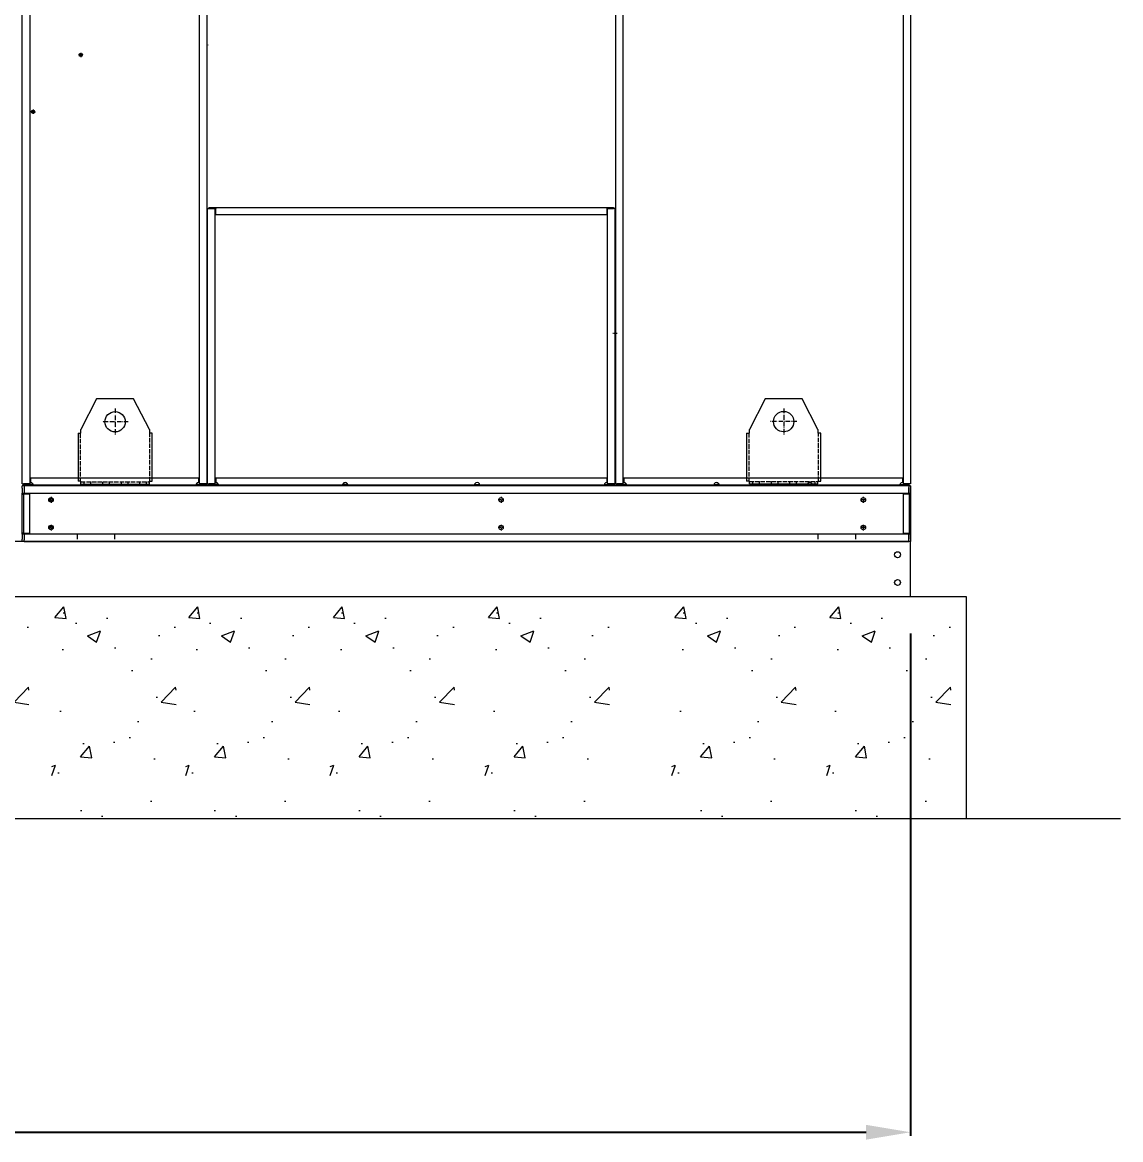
# Model space of a CAD drawing. Header units: millimetres. Extents: x 12896 to 42303, y 9438 to 30233.
# Drawn here: x 25991 to 28956, y 15406 to 18422 of the extents above; entities that cross this region are included whole.
import ezdxf

# ---------------------------------------------------------------- set-up
doc = ezdxf.new("R2010")
doc.units = ezdxf.units.MM
doc.linetypes.add('DASHDOT', pattern=[18.5, 12, -3, 0.5, -3])
doc.linetypes.add('DASHED', pattern=[15, 12, -3])
doc.layers.add('냉각탑_기초', color=23, linetype='Continuous')
doc.styles.get("Standard").update_dxf_attribs({"font": 'arial.ttf'})
doc.dimstyles.new('1.40', dxfattribs={"dimscale": 20, "dimtxt": 1.5, "dimasz": 1, "dimexe": 0.5, "dimexo": 0.5, "dimgap": 0.5, "dimtad": 1, "dimdec": 0, "dimzin": 0, "dimdsep": 46, "dimtxsty": 'Standard', "dimcen": 0, "dimclrd": 2, "dimclre": 2, "dimclrt": 3, "dimadec": 0, "dimazin": 0, "dimtfac": 1, "dimtdec": 0, "dimtmove": 0, "dimatfit": 0, "dimfxl": 1, "dimtolj": 1, "dimtzin": 0, "dimlwd": -1, "dimlwe": -1, "dimarcsym": 0})

# ---------------------------------------------------------------- blocks, each defined once
blk = doc.blocks.new('*D178')
at = {"color": 2, "transparency": 16777216}
for p, q in [((22988.8, 16772.6), (22988.8, 15415.9)), ((28388.8, 16772.6), (28388.8, 15415.9)), ((23108.8, 15425.9), (28268.8, 15425.9))]:
    blk.add_line(p, q, dxfattribs=at)
for points in [[(23108.8, 15445.9), (23108.8, 15405.9), (22988.8, 15425.9)], [(28268.8, 15445.9), (28268.8, 15405.9), (28388.8, 15425.9)]]:
    blk.add_solid(points, dxfattribs=at)
at = {"layer": 'Defpoints', "color": 0, "transparency": 16777216}
for p in [(22988.8, 16872.6), (28388.8, 16872.6), (28388.8, 15425.9)]:
    blk.add_point(p, dxfattribs=at)
at = {"color": 3, "lineweight": 5, "transparency": 16777216, "insert": (25688.8, 15557.4), "char_height": 140, "attachment_point": 5}
blk.add_mtext('\\A1;5400', dxfattribs=at)
blk = doc.blocks.new('457536')
at = {"color": 7, "lineweight": 5}
for p, q in [((114592.520962, 89152.297332), (114550.020962, 89069.297332)), ((114692.520962, 89152.297332), (114592.520962, 89152.297332)), ((114735.020962, 89069.297332), (114692.520962, 89152.297332)), ((114542.520962, 89059.297332), (114542.520962, 88929.797332)), ((114742.520962, 88929.797332), (114742.520962, 89059.297332)), ((114550.020962, 88922.297332), (114735.020962, 88922.297332))]:
    blk.add_line(p, q, dxfattribs=at)
at = {"color": 7, "linetype": 'DASHDOT', "lineweight": 5}
for p, q in [((114642.520962, 89126.047332), (114642.520962, 89054.547332)), ((114678.270962, 89090.297332), (114606.770962, 89090.297332))]:
    blk.add_line(p, q, dxfattribs=at)
at = {"color": 7, "lineweight": 5, "ltscale": 0.09375}
for p, q in [((114542.520962, 89059.297332), (114550.020962, 89059.297332)), ((114742.520962, 89059.297332), (114735.020962, 89059.297332)), ((114550.020962, 88929.797332), (114542.520962, 88929.797332)), ((114550.020962, 88922.297332), (114550.020962, 88929.797332)), ((114735.020962, 88929.797332), (114742.520962, 88929.797332)), ((114735.020962, 88922.297332), (114735.020962, 88929.797332))]:
    blk.add_line(p, q, dxfattribs=at)
at = {"color": 7, "linetype": 'DASHED', "lineweight": 5}
for p, q in [((114548.520962, 89059.297332), (114548.520962, 88929.797332)), ((114736.520962, 88929.797332), (114736.520962, 89059.297332)), ((114550.020962, 88928.297332), (114735.020962, 88928.297332))]:
    blk.add_line(p, q, dxfattribs=at)
at = {"color": 7, "lineweight": 5, "ltscale": 0.125}
for p, q in [((114550.020962, 89059.297332), (114550.020962, 89069.297332)), ((114735.020962, 89069.297332), (114735.020962, 89059.297332))]:
    blk.add_line(p, q, dxfattribs=at)
at = {"color": 7, "linetype": 'DASHED', "lineweight": 5, "ltscale": 0.075}
for p, q in [((114558.520962, 88928.297332), (114558.520962, 88922.297332)), ((114576.520962, 88928.297332), (114576.520962, 88922.297332)), ((114608.520962, 88928.297332), (114608.520962, 88922.297332)), ((114626.520962, 88928.297332), (114626.520962, 88922.297332)), ((114658.520962, 88928.297332), (114658.520962, 88922.297332)), ((114676.520962, 88928.297332), (114676.520962, 88922.297332)), ((114708.520962, 88928.297332), (114708.520962, 88922.297332)), ((114726.520962, 88928.297332), (114726.520962, 88922.297332))]:
    blk.add_line(p, q, dxfattribs=at)
at = {"color": 7, "lineweight": 5}
blk.add_circle((114642.520962, 89090.297332), 27.5, dxfattribs=at)
blk = doc.blocks.new('1')
at = {"color": 7, "lineweight": 20}
for p, q in [((25990.8, 17176.4), (25990.8, 20617.4)), ((26010.8, 20617.4), (26010.8, 17176.4)), ((26468.8, 17176.4), (26468.8, 20617.4)), ((26488.8, 20617.4), (26488.8, 17176.4)), ((27592.8, 17176.4), (27592.8, 20617.4)), ((28388.8, 20617.4), (28388.8, 17176.4)), ((28368.8, 19349.9), (28368.8, 17176.4)), ((27612.8, 17176.4), (27612.8, 19297.9)), ((26490.8, 17176.4), (26490.8, 17919.4)), ((26510.8, 17919.4), (26510.8, 17176.4)), ((26512.8, 17922.9), (27568.8, 17922.9)), ((27570.8, 17176.4), (27570.8, 17919.4)), ((27590.8, 17919.4), (27590.8, 17176.4)), ((27568.8, 17902.9), (26512.8, 17902.9)), ((28384.1, 17170.9), (25995.5, 17170.9)), ((26012.8, 17192.9), (26466.8, 17192.9)), ((26459.8, 17172.9), (26019.8, 17172.9)), ((27180.8, 17172.5), (26030.8, 17172.5)), ((26512.8, 17192.9), (27568.8, 17192.9)), ((26855.8, 17172.9), (26519.8, 17172.9)), ((27211.8, 17172.9), (26869.8, 17172.9)), ((28348.8, 17172.5), (27198.8, 17172.5)), ((27561.8, 17172.9), (27225.8, 17172.9)), ((27614.8, 17192.9), (28366.8, 17192.9)), ((27857.8, 17172.9), (27621.8, 17172.9)), ((28109.8, 17172.9), (27871.8, 17172.9)), ((28359.8, 17172.9), (28123.8, 17172.9)), ((25990.8, 17150.9), (28388.8, 17150.9)), ((25990.8, 17042.9), (25990.8, 17148.9)), ((25994, 17148.9), (25994, 17042.9)), ((25995.5, 17150.9), (28384.1, 17150.9)), ((26010.8, 17042.9), (26010.8, 17148.9)), ((28368.8, 17148.9), (28368.8, 17042.9)), ((28385.6, 17042.9), (28385.6, 17148.9)), ((28388.8, 17148.9), (28388.8, 17042.9)), ((28388.8, 17042.9), (28388.8, 17148.9)), ((26139.8, 17040.9), (25990.8, 17040.9)), ((28388.8, 17020.9), (25990.8, 17020.9)), ((28384.1, 17040.9), (25995.5, 17040.9)), ((25995.5, 17020.9), (28384.1, 17020.9)), ((28139.8, 17040.9), (26239.8, 17040.9)), ((28388.8, 17040.9), (28239.8, 17040.9))]:
    blk.add_line(p, q, dxfattribs=at)
at = {"color": 7, "linetype": 'DASHDOT', "lineweight": 20, "ltscale": 0.292499}
for p, q in [((26148.5, 18340.3), (26148.5, 18328.6)), ((27596.5, 17582.1), (27584.8, 17582.1))]:
    blk.add_line(p, q, dxfattribs=at)
at = {"color": 7, "lineweight": 20, "ltscale": 0.050782}
blk.add_line((26491.9, 18361), (26492.2, 18363), dxfattribs=at)
at = {"color": 7, "linetype": 'DASHDOT', "lineweight": 20, "ltscale": 0.2925}
for p, q in [((26154.4, 18334.4), (26142.7, 18334.4)), ((26025.8, 18181.2), (26014.1, 18181.2)), ((27590.7, 17587.9), (27590.7, 17576.2))]:
    blk.add_line(p, q, dxfattribs=at)
at = {"color": 7, "linetype": 'DASHDOT', "lineweight": 20, "ltscale": 0.195}
for p, q in [((26152.4, 18334.5), (26144.6, 18334.5)), ((26023.8, 18181.3), (26016, 18181.3))]:
    blk.add_line(p, q, dxfattribs=at)
at = {"color": 7, "linetype": 'DASHDOT', "lineweight": 20, "ltscale": 0.195001}
for p, q in [((26148.5, 18338.4), (26148.5, 18330.6)), ((26019.9, 18185.2), (26019.9, 18177.4))]:
    blk.add_line(p, q, dxfattribs=at)
at = {"color": 7, "linetype": 'DASHDOT', "lineweight": 20, "ltscale": 0.292502}
blk.add_line((26019.9, 18187.1), (26019.9, 18175.4), dxfattribs=at)
at = {"color": 7, "lineweight": 20, "ltscale": 0.0875}
for p, q in [((26490.8, 17919.4), (26494.3, 17919.4)), ((26512.8, 17922.9), (26512.8, 17919.4)), ((27568.8, 17922.9), (27568.8, 17919.4)), ((27590.8, 17919.4), (27587.3, 17919.4)), ((25990.8, 17176.4), (25994.3, 17176.4)), ((26488.8, 17176.4), (26485.3, 17176.4)), ((26490.8, 17176.4), (26494.3, 17176.4)), ((27590.8, 17176.4), (27587.3, 17176.4)), ((27592.8, 17176.4), (27596.3, 17176.4)), ((28388.8, 17176.4), (28385.3, 17176.4))]:
    blk.add_line(p, q, dxfattribs=at)
at = {"color": 7, "lineweight": 20, "ltscale": 0.4625}
for p, q in [((26494.3, 17922.9), (26512.8, 17922.9)), ((26512.8, 17920.9), (26494.3, 17920.9)), ((27568.8, 17922.9), (27587.3, 17922.9)), ((27587.3, 17920.9), (27568.8, 17920.9))]:
    blk.add_line(p, q, dxfattribs=at)
at = {"color": 7, "lineweight": 20, "ltscale": 0.05}
for p, q in [((26494.3, 17922.9), (26494.3, 17920.9)), ((27587.3, 17922.9), (27587.3, 17920.9)), ((26490.8, 17497.9), (26488.8, 17497.9)), ((26490.8, 17497.9), (26488.8, 17497.9)), ((27592.8, 17497.9), (27590.8, 17497.9)), ((27592.8, 17497.9), (27590.8, 17497.9)), ((26488.8, 17477.9), (26490.8, 17477.9)), ((26488.8, 17477.5), (26490.8, 17477.5)), ((27590.8, 17477.9), (27592.8, 17477.9)), ((27590.8, 17477.9), (27592.8, 17477.9)), ((27590.8, 17477.5), (27592.8, 17477.5)), ((26490.8, 17367.9), (26488.8, 17367.9)), ((26490.8, 17367.9), (26488.8, 17367.9)), ((26490.8, 17367.5), (26488.8, 17367.5)), ((26488.8, 17347.5), (26490.8, 17347.5)), ((27592.8, 17367.9), (27590.8, 17367.9)), ((27592.8, 17367.9), (27590.8, 17367.9)), ((27592.8, 17367.5), (27590.8, 17367.5)), ((27590.8, 17347.5), (27592.8, 17347.5)), ((25994.3, 17172.9), (25994.3, 17174.9)), ((26005.8, 17172.9), (26005.8, 17174.9)), ((26473.8, 17172.9), (26473.8, 17174.9)), ((26485.3, 17172.9), (26485.3, 17174.9)), ((26494.3, 17172.9), (26494.3, 17174.9)), ((26505.8, 17172.9), (26505.8, 17174.9)), ((27575.8, 17172.9), (27575.8, 17174.9)), ((27587.3, 17172.9), (27587.3, 17174.9)), ((27596.3, 17172.9), (27596.3, 17174.9)), ((27607.8, 17172.9), (27607.8, 17174.9)), ((28373.8, 17172.9), (28373.8, 17174.9)), ((28385.3, 17172.9), (28385.3, 17174.9)), ((25990.8, 17148.9), (25990.8, 17150.9)), ((25994, 17148.9), (25994, 17150.9)), ((25994, 17148.9), (25994, 17150.9)), ((28385.6, 17150.9), (28385.6, 17148.9)), ((28388.8, 17148.9), (28388.8, 17150.9)), ((25990.8, 17040.9), (25990.8, 17042.9)), ((25994, 17040.9), (25994, 17042.9)), ((25994, 17040.9), (25994, 17042.9)), ((28385.6, 17042.9), (28385.6, 17040.9)), ((28388.8, 17040.9), (28388.8, 17042.9))]:
    blk.add_line(p, q, dxfattribs=at)
at = {"color": 7, "lineweight": 20, "ltscale": 0.0375}
for p, q in [((26494.3, 17920.9), (26494.3, 17919.4)), ((27587.3, 17920.9), (27587.3, 17919.4)), ((25994.3, 17174.9), (25994.3, 17176.4)), ((26485.3, 17174.9), (26485.3, 17176.4)), ((26494.3, 17174.9), (26494.3, 17176.4)), ((27587.3, 17174.9), (27587.3, 17176.4)), ((27596.3, 17174.9), (27596.3, 17176.4)), ((28385.3, 17174.9), (28385.3, 17176.4)), ((25994, 17148.9), (25995.5, 17148.9)), ((28385.6, 17148.9), (28384.1, 17148.9))]:
    blk.add_line(p, q, dxfattribs=at)
at = {"color": 7, "lineweight": 20, "ltscale": 0.4125}
for p, q in [((26494.3, 17919.4), (26510.8, 17919.4)), ((26512.8, 17902.9), (26512.8, 17919.4)), ((27568.8, 17919.4), (27568.8, 17902.9)), ((27570.8, 17919.4), (27587.3, 17919.4)), ((26010.8, 17176.4), (25994.3, 17176.4)), ((26485.3, 17176.4), (26468.8, 17176.4)), ((26510.8, 17176.4), (26494.3, 17176.4)), ((27587.3, 17176.4), (27570.8, 17176.4)), ((27612.8, 17176.4), (27596.3, 17176.4)), ((28385.3, 17176.4), (28368.8, 17176.4))]:
    blk.add_line(p, q, dxfattribs=at)
at = {"color": 7, "lineweight": 20, "ltscale": 0.1175}
for p, q in [((25995.5, 17170.9), (25990.8, 17170.9)), ((25995.5, 17170.9), (25995.5, 17166.2)), ((28388.8, 17170.9), (28384.1, 17170.9)), ((28384.1, 17170.9), (28384.1, 17166.2)), ((25990.8, 17042.9), (25995.5, 17042.9)), ((25995.5, 17020.9), (25995.5, 17025.6)), ((28388.8, 17042.9), (28384.1, 17042.9)), ((28384.1, 17020.9), (28384.1, 17025.6))]:
    blk.add_line(p, q, dxfattribs=at)
at = {"color": 7, "lineweight": 20, "ltscale": 0.16}
for p, q in [((25990.8, 17164.5), (25990.8, 17170.9)), ((28388.8, 17170.9), (28388.8, 17164.5)), ((25990.8, 17020.9), (25990.8, 17027.3)), ((28388.8, 17027.3), (28388.8, 17020.9))]:
    blk.add_line(p, q, dxfattribs=at)
at = {"color": 7, "lineweight": 20, "ltscale": 0.34}
for p, q in [((25990.8, 17164.5), (25990.8, 17150.9)), ((28388.8, 17150.9), (28388.8, 17164.5)), ((25990.8, 17040.9), (25990.8, 17027.3)), ((26139.8, 17027.3), (26139.8, 17040.9)), ((26239.8, 17040.9), (26239.8, 17027.3)), ((28139.8, 17027.3), (28139.8, 17040.9)), ((28239.8, 17040.9), (28239.8, 17027.3)), ((28388.8, 17027.3), (28388.8, 17040.9))]:
    blk.add_line(p, q, dxfattribs=at)
at = {"color": 7, "lineweight": 20, "ltscale": 0.2875}
for p, q in [((25994.3, 17174.9), (26005.8, 17174.9)), ((26005.8, 17172.9), (25994.3, 17172.9)), ((26473.8, 17174.9), (26485.3, 17174.9)), ((26485.3, 17172.9), (26473.8, 17172.9)), ((26494.3, 17174.9), (26505.8, 17174.9)), ((26505.8, 17172.9), (26494.3, 17172.9)), ((27575.8, 17174.9), (27587.3, 17174.9)), ((27587.3, 17172.9), (27575.8, 17172.9)), ((27596.3, 17174.9), (27607.8, 17174.9)), ((27607.8, 17172.9), (27596.3, 17172.9)), ((28373.8, 17174.9), (28385.3, 17174.9)), ((28385.3, 17172.9), (28373.8, 17172.9))]:
    blk.add_line(p, q, dxfattribs=at)
at = {"color": 7, "lineweight": 20, "ltscale": 0.3825}
for p, q in [((25995.5, 17166.2), (25995.5, 17150.9)), ((28384.1, 17150.9), (28384.1, 17166.2)), ((26010.8, 17148.9), (25995.5, 17148.9)), ((28384.1, 17148.9), (28368.8, 17148.9)), ((25995.5, 17042.9), (26010.8, 17042.9)), ((25995.5, 17040.9), (25995.5, 17025.6)), ((28368.8, 17042.9), (28384.1, 17042.9)), ((28384.1, 17025.6), (28384.1, 17040.9))]:
    blk.add_line(p, q, dxfattribs=at)
at = {"color": 7, "lineweight": 20, "ltscale": 0.175}
for p, q in [((26005.8, 17174.9), (26012.8, 17174.9)), ((26005.8, 17172.9), (26012.8, 17172.9)), ((26019.8, 17172.9), (26012.8, 17172.9)), ((26459.8, 17172.9), (26466.8, 17172.9)), ((26466.8, 17174.9), (26473.8, 17174.9)), ((26466.8, 17172.9), (26473.8, 17172.9)), ((26505.8, 17174.9), (26512.8, 17174.9)), ((26505.8, 17172.9), (26512.8, 17172.9)), ((26519.8, 17172.9), (26512.8, 17172.9)), ((26869.8, 17172.9), (26855.8, 17172.9)), ((27211.8, 17172.9), (27218.8, 17172.9)), ((27218.8, 17172.9), (27225.8, 17172.9)), ((27561.8, 17172.9), (27568.8, 17172.9)), ((27568.8, 17174.9), (27575.8, 17174.9)), ((27568.8, 17172.9), (27575.8, 17172.9)), ((27607.8, 17174.9), (27614.8, 17174.9)), ((27607.8, 17172.9), (27614.8, 17172.9)), ((27621.8, 17172.9), (27614.8, 17172.9)), ((27857.8, 17172.9), (27864.8, 17172.9)), ((27871.8, 17172.9), (27864.8, 17172.9)), ((28109.8, 17172.9), (28123.8, 17172.9)), ((28359.8, 17172.9), (28373.8, 17172.9)), ((28366.8, 17174.9), (28373.8, 17174.9))]:
    blk.add_line(p, q, dxfattribs=at)
at = {"color": 7, "lineweight": 20, "ltscale": 0.319497}
for p, q in [((26012.8, 17192.9), (26012.8, 17180.2)), ((26466.8, 17192.9), (26466.8, 17180.2)), ((26512.8, 17192.9), (26512.8, 17180.2)), ((27568.8, 17192.9), (27568.8, 17180.2)), ((27614.8, 17192.9), (27614.8, 17180.2)), ((28366.8, 17192.9), (28366.8, 17180.2))]:
    blk.add_line(p, q, dxfattribs=at)
at = {"color": 7, "lineweight": 20, "ltscale": 0.164795}
for p, q in [((26019.4, 17174.9), (26012.8, 17174.9)), ((26460.2, 17174.9), (26466.8, 17174.9)), ((26519.4, 17174.9), (26512.8, 17174.9)), ((26862.8, 17174.9), (26856.2, 17174.9)), ((26869.4, 17174.9), (26862.8, 17174.9)), ((27212.2, 17174.9), (27218.8, 17174.9)), ((27218.8, 17174.9), (27225.4, 17174.9)), ((27562.2, 17174.9), (27568.8, 17174.9)), ((27621.4, 17174.9), (27614.8, 17174.9)), ((27858.2, 17174.9), (27864.8, 17174.9)), ((27871.4, 17174.9), (27864.8, 17174.9)), ((28110.2, 17174.9), (28116.8, 17174.9)), ((28116.8, 17174.9), (28123.4, 17174.9)), ((28360.2, 17174.9), (28366.8, 17174.9))]:
    blk.add_line(p, q, dxfattribs=at)
at = {"color": 7, "lineweight": 20, "ltscale": 0.04}
for p, q in [((26030.8, 17170.9), (26030.8, 17172.5)), ((27180.8, 17170.9), (27180.8, 17172.5)), ((27198.8, 17170.9), (27198.8, 17172.5)), ((28348.8, 17170.9), (28348.8, 17172.5))]:
    blk.add_line(p, q, dxfattribs=at)
at = {"color": 7, "lineweight": 20, "ltscale": 0.45}
blk.add_line((27180.8, 17172.5), (27198.8, 17172.5), dxfattribs=at)
at = {"color": 7, "lineweight": 20, "ltscale": 0.010005}
for p, q in [((28253.8, 17172.5), (28253.8, 17172.9)), ((28304.3, 17172.5), (28304.3, 17172.9)), ((28318.3, 17172.5), (28318.3, 17172.9))]:
    blk.add_line(p, q, dxfattribs=at)
at = {"color": 7, "lineweight": 20, "ltscale": 0.250004}
blk.add_line((28358.8, 17172.5), (28348.8, 17172.5), dxfattribs=at)
at = {"color": 7, "lineweight": 20, "ltscale": 0.25}
blk.add_line((28368.8, 17172.5), (28358.8, 17172.5), dxfattribs=at)
at = {"color": 7, "lineweight": 20, "ltscale": 0.01}
blk.add_line((28368.8, 17172.5), (28368.8, 17172.9), dxfattribs=at)
at = {"color": 7, "lineweight": 20, "ltscale": 0.39}
for p, q in [((28388.8, 17164.5), (28388.8, 17148.9)), ((28388.8, 17042.9), (28388.8, 17027.3))]:
    blk.add_line(p, q, dxfattribs=at)
at = {"color": 7, "lineweight": 20, "ltscale": 0.08}
for p, q in [((25990.8, 17148.9), (25994, 17148.9)), ((28385.6, 17148.9), (28388.8, 17148.9)), ((25994, 17042.9), (25990.8, 17042.9)), ((28388.8, 17042.9), (28385.6, 17042.9))]:
    blk.add_line(p, q, dxfattribs=at)
at = {"color": 7, "linetype": 'DASHDOT', "lineweight": 20, "ltscale": 0.39}
for p, q in [((26068.3, 17141.2), (26068.3, 17125.6)), ((27283.3, 17141.2), (27283.3, 17125.6)), ((28261.3, 17141.2), (28261.3, 17125.6)), ((26076.1, 17133.4), (26060.5, 17133.4)), ((26076.1, 17058.4), (26060.5, 17058.4)), ((26068.3, 17066.2), (26068.3, 17050.6)), ((27283.3, 17066.2), (27283.3, 17050.6)), ((28261.3, 17066.2), (28261.3, 17050.6))]:
    blk.add_line(p, q, dxfattribs=at)
at = {"color": 7, "lineweight": 20, "ltscale": 0.000462809}
blk.add_line((28388.8, 17161.4), (28388.8, 17161.4), dxfattribs=at)
at = {"color": 7, "linetype": 'DASHDOT', "lineweight": 20, "ltscale": 0.389999}
for p, q in [((27291.1, 17133.4), (27275.5, 17133.4)), ((27291.1, 17058.4), (27275.5, 17058.4))]:
    blk.add_line(p, q, dxfattribs=at)
at = {"color": 7, "linetype": 'DASHDOT', "lineweight": 20, "ltscale": 0.389996}
for p, q in [((28269.1, 17133.4), (28253.5, 17133.4)), ((28269.1, 17058.4), (28253.5, 17058.4))]:
    blk.add_line(p, q, dxfattribs=at)
at = {"lineweight": 20}
blk.add_line((28388.8, 17020.9), (23488.8, 17020.9), dxfattribs=at)
at = {"color": 7, "lineweight": 20, "ltscale": 0.000478323}
blk.add_line((26000.4, 17020.9), (26000.4, 17020.9), dxfattribs=at)
at = {"color": 7, "lineweight": 20, "ltscale": 0.000571071}
blk.add_line((26101.1, 17020.9), (26101.2, 17020.9), dxfattribs=at)
at = {"color": 7, "lineweight": 20, "ltscale": 0.000337276}
blk.add_line((26115.6, 17020.9), (26115.6, 17020.9), dxfattribs=at)
at = {"color": 7, "lineweight": 20, "ltscale": 0.000669931}
blk.add_line((26590.7, 17020.9), (26590.7, 17020.9), dxfattribs=at)
at = {"color": 7, "lineweight": 20, "ltscale": 0.000895851}
blk.add_line((26600.4, 17020.9), (26600.4, 17020.9), dxfattribs=at)
at = {"color": 7, "lineweight": 20, "ltscale": 0.000673251}
blk.add_line((27142.6, 17020.9), (27142.5, 17020.9), dxfattribs=at)
at = {"color": 7, "lineweight": 20, "ltscale": 0.000571084}
blk.add_line((27157, 17020.9), (27157, 17020.9), dxfattribs=at)
at = {"color": 7, "lineweight": 20, "ltscale": 0.000197227}
blk.add_line((27237.1, 17020.9), (27237.1, 17020.9), dxfattribs=at)
at = {"color": 7, "lineweight": 20, "ltscale": 0.000670507}
blk.add_line((27779.3, 17020.9), (27779.3, 17020.9), dxfattribs=at)
at = {"color": 7, "lineweight": 20, "ltscale": 0.000335273}
blk.add_line((27789, 17020.9), (27789, 17020.9), dxfattribs=at)
at = {"color": 7, "lineweight": 20, "ltscale": 0.000447819}
blk.add_line((28379.3, 17020.9), (28379.3, 17020.9), dxfattribs=at)
at = {"color": 7, "lineweight": 20, "ltscale": 0.00043427}
blk.add_line((28388.8, 17030.5), (28388.8, 17030.5), dxfattribs=at)
at = {"color": 0, "lineweight": 20}
blk.add_line((28388.8, 16872.6), (28388.8, 17020.9), dxfattribs=at)
at = {"lineweight": 5}
blk.add_line((22988.8, 16872.6), (28388.8, 16872.6), dxfattribs=at)
at = {"color": 7, "lineweight": 20}
for centre, radius in [((26148.5, 18334.4), 4.5), ((26148.5, 18334.5), 3), ((26019.9, 18181.2), 4.5), ((26019.9, 18181.3), 3), ((26068.3, 17133.4), 6), ((26068.3, 17133.4), 4.5), ((27283.3, 17133.4), 6), ((28261.3, 17133.4), 6), ((26068.3, 17058.4), 6), ((26068.3, 17058.4), 4.5), ((27283.3, 17058.4), 6), ((28261.3, 17058.4), 6)]:
    blk.add_circle(centre, radius, dxfattribs=at)
at = {"lineweight": 20}
for centre in [(28353.8, 16985.1), (28353.8, 16910.1)]:
    blk.add_circle(centre, 8, dxfattribs=at)
at = {"color": 7, "lineweight": 20}
for centre, radius, start, end in [((27590.7, 17582.1), 4.5, 61.1523, 87.8201), ((27590.7, 17582.1), 3, 43.6368, 86.7288), ((27590.7, 17582.1), 3, 273.2712, 316.3632), ((27590.7, 17582.1), 4.5, 272.1799, 298.8477), ((26012.8, 17173.2), 7, 27.9406, 90), ((26466.8, 17173.2), 7, 90, 152.0594), ((26512.8, 17173.2), 7, 27.9406, 90), ((26862.8, 17173.2), 7, 27.9406, 152.0594), ((27218.8, 17173.2), 7, 27.9406, 152.0594), ((27568.8, 17173.2), 7, 90, 152.0594), ((27614.8, 17173.2), 7, 27.9406, 90), ((27864.8, 17173.2), 7, 27.9406, 152.0594), ((28116.8, 17173.2), 7, 27.9406, 152.0594), ((28366.8, 17173.2), 7, 90, 152.0594), ((26068.3, 17133.4), 6, 180, 185.1021), ((26068.3, 17058.4), 6, 180, 185.1021), ((26035.5, 17025.6), 4.7, 269.7272, 270), ((26037.2, 17027.3), 6.4, 269.7738, 270), ((26099.4, 17027.3), 6.4, 270, 270.2365), ((27222.6, 17025.6), 4.7, 270, 270.2728), ((27269.7, 17027.3), 6.4, 269.7738, 270), ((27331.9, 17027.3), 6.4, 270, 270.2365), ((28230.2, 17027.3), 6.4, 269.7608, 270), ((28292.4, 17027.3), 6.4, 270, 270.229), ((28344.1, 17025.6), 4.7, 270, 270.2728)]:
    blk.add_arc(centre, radius, start, end, dxfattribs=at)
for points, knots in [([(26019, 17176.4), (26019.2, 17175.9), (26019.3, 17175.4), (26019.4, 17174.9), (26019.6, 17174), (26019.7, 17173.4), (26019.8, 17173.2), (26019.8, 17173), (26019.8, 17173), (26019.8, 17172.9), (26019.8, 17172.9), (26019.8, 17172.9)], [0, 0, 0, 0, 0, 0, 5.019575, 5.019575, 5.019575, 8.671425, 8.671425, 8.671425, 8.70839, 8.70839, 8.70839, 8.70839, 8.70839, 8.70839]), ([(26460.6, 17176.4), (26460.5, 17175.9), (26460.3, 17175.4), (26460.2, 17174.9), (26460, 17174), (26459.9, 17173.4), (26459.9, 17173.2), (26459.9, 17173), (26459.8, 17173), (26459.8, 17172.9), (26459.8, 17172.9), (26459.8, 17172.9)], [0, 0, 0, 0, 0, 0, 5.019575, 5.019575, 5.019575, 8.671425, 8.671425, 8.671425, 8.70839, 8.70839, 8.70839, 8.70839, 8.70839, 8.70839]), ([(26519, 17176.4), (26519.2, 17175.9), (26519.3, 17175.4), (26519.4, 17174.9), (26519.6, 17174), (26519.7, 17173.4), (26519.8, 17173.2), (26519.8, 17173), (26519.8, 17173), (26519.8, 17172.9), (26519.8, 17172.9), (26519.8, 17172.9)], [0, 0, 0, 0, 0, 0, 5.019575, 5.019575, 5.019575, 8.671425, 8.671425, 8.671425, 8.70839, 8.70839, 8.70839, 8.70839, 8.70839, 8.70839]), ([(26855.8, 17172.9), (26855.8, 17172.9), (26855.8, 17173), (26855.9, 17173.1), (26855.9, 17173.2), (26855.9, 17173.3), (26855.9, 17173.4), (26856, 17173.9), (26856.2, 17174.6), (26856.3, 17175.2), (26856.5, 17175.8), (26856.6, 17176.4), (26856.6, 17176.4), (26856.6, 17176.4), (26856.6, 17176.4)], [0, 0, 0, 0, 0, 0, 0.181509, 0.181509, 0.181509, 1.935967, 1.935967, 1.935967, 7.795509, 7.795509, 7.795509, 7.864561, 7.864561, 7.864561, 7.864561, 7.864561, 7.864561]), ([(26869.8, 17172.9), (26869.8, 17172.9), (26869.8, 17173), (26869.8, 17173.1), (26869.8, 17173.2), (26869.8, 17173.3), (26869.8, 17173.4), (26869.7, 17173.9), (26869.5, 17174.6), (26869.4, 17175.2), (26869.2, 17175.8), (26869, 17176.4), (26869, 17176.4), (26869, 17176.4), (26869, 17176.4)], [0, 0, 0, 0, 0, 0, 0.181509, 0.181509, 0.181509, 1.935966, 1.935966, 1.935966, 7.795506, 7.795506, 7.795506, 7.864558, 7.864558, 7.864558, 7.864558, 7.864558, 7.864558]), ([(27211.8, 17172.9), (27211.8, 17172.9), (27211.8, 17173), (27211.9, 17173.1), (27211.9, 17173.2), (27211.9, 17173.3), (27211.9, 17173.4), (27212, 17173.9), (27212.2, 17174.6), (27212.3, 17175.2), (27212.5, 17175.8), (27212.6, 17176.4), (27212.6, 17176.4), (27212.6, 17176.4), (27212.6, 17176.4)], [0, 0, 0, 0, 0, 0, 0.181509, 0.181509, 0.181509, 1.935966, 1.935966, 1.935966, 7.795506, 7.795506, 7.795506, 7.864558, 7.864558, 7.864558, 7.864558, 7.864558, 7.864558]), ([(27225.8, 17172.9), (27225.8, 17172.9), (27225.8, 17173), (27225.8, 17173.1), (27225.8, 17173.2), (27225.8, 17173.3), (27225.8, 17173.4), (27225.7, 17173.9), (27225.5, 17174.6), (27225.4, 17175.2), (27225.2, 17175.8), (27225, 17176.4), (27225, 17176.4), (27225, 17176.4), (27225, 17176.4)], [0, 0, 0, 0, 0, 0, 0.181509, 0.181509, 0.181509, 1.935967, 1.935967, 1.935967, 7.795509, 7.795509, 7.795509, 7.864561, 7.864561, 7.864561, 7.864561, 7.864561, 7.864561]), ([(27562.6, 17176.4), (27562.5, 17175.9), (27562.3, 17175.4), (27562.2, 17174.9), (27562, 17174), (27561.9, 17173.4), (27561.9, 17173.2), (27561.9, 17173), (27561.8, 17173), (27561.8, 17172.9), (27561.8, 17172.9), (27561.8, 17172.9)], [0, 0, 0, 0, 0, 0, 5.019575, 5.019575, 5.019575, 8.671425, 8.671425, 8.671425, 8.70839, 8.70839, 8.70839, 8.70839, 8.70839, 8.70839]), ([(27621, 17176.4), (27621.2, 17175.9), (27621.3, 17175.4), (27621.4, 17174.9), (27621.6, 17174), (27621.7, 17173.4), (27621.8, 17173.2), (27621.8, 17173), (27621.8, 17173), (27621.8, 17172.9), (27621.8, 17172.9), (27621.8, 17172.9)], [0, 0, 0, 0, 0, 0, 5.019575, 5.019575, 5.019575, 8.671425, 8.671425, 8.671425, 8.70839, 8.70839, 8.70839, 8.70839, 8.70839, 8.70839]), ([(27858.6, 17176.4), (27858.5, 17175.9), (27858.3, 17175.4), (27858.2, 17174.9), (27858, 17174), (27857.9, 17173.4), (27857.9, 17173.2), (27857.9, 17173), (27857.8, 17173), (27857.8, 17172.9), (27857.8, 17172.9), (27857.8, 17172.9)], [0, 0, 0, 0, 0, 0, 5.019577, 5.019577, 5.019577, 8.671428, 8.671428, 8.671428, 8.708393, 8.708393, 8.708393, 8.708393, 8.708393, 8.708393]), ([(27871, 17176.4), (27871.2, 17175.9), (27871.3, 17175.4), (27871.4, 17174.9), (27871.6, 17174), (27871.7, 17173.4), (27871.8, 17173.2), (27871.8, 17173), (27871.8, 17173), (27871.8, 17172.9), (27871.8, 17172.9), (27871.8, 17172.9)], [0, 0, 0, 0, 0, 0, 5.019575, 5.019575, 5.019575, 8.671425, 8.671425, 8.671425, 8.70839, 8.70839, 8.70839, 8.70839, 8.70839, 8.70839]), ([(28110.6, 17176.4), (28110.5, 17175.9), (28110.3, 17175.4), (28110.2, 17174.9), (28110, 17174), (28109.9, 17173.4), (28109.9, 17173.2), (28109.9, 17173), (28109.8, 17173), (28109.8, 17172.9), (28109.8, 17172.9), (28109.8, 17172.9)], [0, 0, 0, 0, 0, 0, 5.019575, 5.019575, 5.019575, 8.671425, 8.671425, 8.671425, 8.70839, 8.70839, 8.70839, 8.70839, 8.70839, 8.70839]), ([(28123, 17176.4), (28123.2, 17175.9), (28123.3, 17175.4), (28123.4, 17174.9), (28123.6, 17174), (28123.7, 17173.4), (28123.8, 17173.2), (28123.8, 17173), (28123.8, 17173), (28123.8, 17172.9), (28123.8, 17172.9), (28123.8, 17172.9)], [0, 0, 0, 0, 0, 0, 5.019577, 5.019577, 5.019577, 8.671428, 8.671428, 8.671428, 8.708393, 8.708393, 8.708393, 8.708393, 8.708393, 8.708393]), ([(28360.6, 17176.4), (28360.5, 17175.9), (28360.3, 17175.4), (28360.2, 17174.9), (28360, 17174), (28359.9, 17173.4), (28359.9, 17173.2), (28359.9, 17173), (28359.8, 17173), (28359.8, 17172.9), (28359.8, 17172.9), (28359.8, 17172.9)], [0, 0, 0, 0, 0, 0, 5.019575, 5.019575, 5.019575, 8.671425, 8.671425, 8.671425, 8.70839, 8.70839, 8.70839, 8.70839, 8.70839, 8.70839])]:
    blk.add_open_spline(points, degree=5, knots=knots, dxfattribs=at)
at = {"color": 0, "lineweight": 20}
for p in [(-88401.3, -71746.3), (-86596.2, -71745.9)]:
    blk.add_blockref('457536', p, dxfattribs=at)

msp = doc.modelspace()

# ---------------------------------------------------------------- hatches: boundary and pattern name
at = {"layer": '냉각탑_기초', "lineweight": 20, "ltscale": 30}
h = msp.add_hatch(dxfattribs=at)
h.set_pattern_fill('AR-CONC', color=256, scale=50, style=0)
h.set_pattern_definition([(50, (11080.07, 331.27), (358.63, -31.376), [37.5, -412.5]), (355, (11080.07, 331.27), (-69.3757, 376.096), [30, -330]), (100.4514, (11109.96, 328.65), (289.2547, 344.72), [31.87, -350.571]), (46.1842, (11080.07, 431.27), (533.6205, -82.7595), [56.25, -618.75]), (96.6356, (11124.54, 424.37), (467.331, 487.059), [47.805, -525.856]), (351.1842, (11080.07, 431.27), (467.331, 487.059), [45, -495]), (21, (11130.07, 406.27), (298.4535, -201.3094), [37.5, -412.5]), (326, (11130.07, 406.27), (121.6577, 362.575), [30, -330]), (71.4514, (11154.94, 389.5), (420.1113, 161.265), [31.87, -350.571]), (37.5, (11080.07, 331.27), (6.0799, 166.4469), [0, -326, 0, -335, 0, -331.25]), (7.5, (11080.07, 331.27), (131.5348, 197.2059), [0, -191, 0, -318.5, 0, -126.25]), (327.5, (10968.57, 331.27), (266.9112, -11.2774), [0, -125, 0, -390, 0, -517.5]), (317.5, (10918.57, 331.27), (291.593, 50.0525), [0, -162.5, 0, -259, 0, -367.5])])
h.paths.add_polyline_path([(26008.6, 16872.6), (25673.6, 16872.6), (25673.6, 16272.6), (26008.6, 16272.6)])
h = msp.add_hatch(dxfattribs=at)
h.set_pattern_fill('AR-CONC', color=256, scale=50, style=0)
h.set_pattern_definition([(50, (11477.16, 331.27), (358.63, -31.376), [37.5, -412.5]), (355, (11477.16, 331.27), (-69.3757, 376.096), [30, -330]), (100.4514, (11507.05, 328.65), (289.2547, 344.72), [31.87, -350.571]), (46.1842, (11477.16, 431.27), (533.6205, -82.7595), [56.25, -618.75]), (96.6356, (11521.63, 424.37), (467.331, 487.059), [47.805, -525.856]), (351.1842, (11477.16, 431.27), (467.331, 487.059), [45, -495]), (21, (11527.16, 406.27), (298.4535, -201.3094), [37.5, -412.5]), (326, (11527.16, 406.27), (121.6577, 362.575), [30, -330]), (71.4514, (11552.03, 389.5), (420.1113, 161.265), [31.87, -350.571]), (37.5, (11477.16, 331.27), (6.0799, 166.4469), [0, -326, 0, -335, 0, -331.25]), (7.5, (11477.16, 331.27), (131.5348, 197.2059), [0, -191, 0, -318.5, 0, -126.25]), (327.5, (11365.66, 331.27), (266.9112, -11.2774), [0, -125, 0, -390, 0, -517.5]), (317.5, (11315.66, 331.27), (291.593, 50.0525), [0, -162.5, 0, -259, 0, -367.5])])
h.paths.add_polyline_path([(26405.7, 16872.6), (26070.7, 16872.6), (26070.7, 16272.6), (26405.7, 16272.6)])
h = msp.add_hatch(dxfattribs=at)
h.set_pattern_fill('AR-CONC', color=256, scale=50, style=0)
h.set_pattern_definition([(50, (11838.8, 331.27), (358.63, -31.376), [37.5, -412.5]), (355, (11838.8, 331.27), (-69.3757, 376.096), [30, -330]), (100.4514, (11868.68, 328.65), (289.2547, 344.72), [31.87, -350.571]), (46.1842, (11838.8, 431.27), (533.6205, -82.7595), [56.25, -618.75]), (96.6356, (11883.26, 424.37), (467.331, 487.059), [47.805, -525.856]), (351.1842, (11838.8, 431.27), (467.331, 487.059), [45, -495]), (21, (11888.8, 406.27), (298.4535, -201.3094), [37.5, -412.5]), (326, (11888.8, 406.27), (121.6577, 362.575), [30, -330]), (71.4514, (11913.67, 389.5), (420.1113, 161.265), [31.87, -350.571]), (37.5, (11838.8, 331.27), (6.0799, 166.4469), [0, -326, 0, -335, 0, -331.25]), (7.5, (11838.8, 331.27), (131.5348, 197.2059), [0, -191, 0, -318.5, 0, -126.25]), (327.5, (11727.3, 331.27), (266.9112, -11.2774), [0, -125, 0, -390, 0, -517.5]), (317.5, (11677.3, 331.27), (291.593, 50.0525), [0, -162.5, 0, -259, 0, -367.5])])
h.paths.add_polyline_path([(26767.3, 16872.6), (26432.3, 16872.6), (26432.3, 16272.6), (26767.3, 16272.6)])
h = msp.add_hatch(dxfattribs=at)
h.set_pattern_fill('AR-CONC', color=256, scale=50, style=0)
h.set_pattern_definition([(50, (12228.8, 331.27), (358.63, -31.376), [37.5, -412.5]), (355, (12228.8, 331.27), (-69.3757, 376.096), [30, -330]), (100.4514, (12258.68, 328.65), (289.2547, 344.72), [31.87, -350.571]), (46.1842, (12228.8, 431.27), (533.6205, -82.7595), [56.25, -618.75]), (96.6356, (12273.26, 424.37), (467.331, 487.059), [47.805, -525.856]), (351.1842, (12228.8, 431.27), (467.331, 487.059), [45, -495]), (21, (12278.8, 406.27), (298.4535, -201.3094), [37.5, -412.5]), (326, (12278.8, 406.27), (121.6577, 362.575), [30, -330]), (71.4514, (12303.66, 389.5), (420.1113, 161.265), [31.87, -350.571]), (37.5, (12228.79, 331.27), (6.0799, 166.4469), [0, -326, 0, -335, 0, -331.25]), (7.5, (12228.8, 331.27), (131.5348, 197.2059), [0, -191, 0, -318.5, 0, -126.25]), (327.5, (12117.29, 331.27), (266.9112, -11.2774), [0, -125, 0, -390, 0, -517.5]), (317.5, (12067.3, 331.27), (291.593, 50.0525), [0, -162.5, 0, -259, 0, -367.5])])
h.paths.add_polyline_path([(27157.3, 16872.6), (26822.3, 16872.6), (26822.3, 16272.6), (27157.3, 16272.6)])
h = msp.add_hatch(dxfattribs=at)
h.set_pattern_fill('AR-CONC', color=256, scale=50, style=0)
h.set_pattern_definition([(50, (12647.3, 331.27), (358.63, -31.376), [37.5, -412.5]), (355, (12647.3, 331.27), (-69.3757, 376.096), [30, -330]), (100.4514, (12677.18, 328.65), (289.2547, 344.72), [31.87, -350.571]), (46.1842, (12647.3, 431.27), (533.6205, -82.7595), [56.25, -618.75]), (96.6356, (12691.77, 424.37), (467.331, 487.059), [47.805, -525.856]), (351.1842, (12647.3, 431.27), (467.331, 487.059), [45, -495]), (21, (12697.3, 406.27), (298.4535, -201.3094), [37.5, -412.5]), (326, (12697.3, 406.27), (121.6577, 362.575), [30, -330]), (71.4514, (12722.17, 389.5), (420.1113, 161.265), [31.87, -350.571]), (37.5, (12647.3, 331.27), (6.0799, 166.4469), [0, -326, 0, -335, 0, -331.25]), (7.5, (12647.3, 331.27), (131.5348, 197.2059), [0, -191, 0, -318.5, 0, -126.25]), (327.5, (12535.8, 331.27), (266.9112, -11.2774), [0, -125, 0, -390, 0, -517.5]), (317.5, (12485.8, 331.27), (291.593, 50.0525), [0, -162.5, 0, -259, 0, -367.5])])
h.paths.add_polyline_path([(27575.8, 16872.6), (27240.8, 16872.6), (27240.8, 16272.6), (27575.8, 16272.6)])
h = msp.add_hatch(dxfattribs=at)
h.set_pattern_fill('AR-CONC', color=256, scale=50, style=0)
h.set_pattern_definition([(50, (13151.05, 331.27), (358.63, -31.376), [37.5, -412.5]), (355, (13151.05, 331.27), (-69.3757, 376.096), [30, -330]), (100.4514, (13180.94, 328.65), (289.2547, 344.72), [31.87, -350.571]), (46.1842, (13151.05, 431.27), (533.6205, -82.7595), [56.25, -618.75]), (96.6356, (13195.5, 424.37), (467.331, 487.059), [47.805, -525.856]), (351.1842, (13151.05, 431.27), (467.331, 487.059), [45, -495]), (21, (13201.05, 406.27), (298.4535, -201.3094), [37.5, -412.5]), (326, (13201.05, 406.27), (121.6577, 362.575), [30, -330]), (71.4514, (13225.92, 389.5), (420.1113, 161.265), [31.87, -350.571]), (37.5, (13151.05, 331.27), (6.0799, 166.4469), [0, -326, 0, -335, 0, -331.25]), (7.5, (13151.05, 331.27), (131.5348, 197.2059), [0, -191, 0, -318.5, 0, -126.25]), (327.5, (13039.55, 331.27), (266.9112, -11.2774), [0, -125, 0, -390, 0, -517.5]), (317.5, (12989.55, 331.27), (291.593, 50.0525), [0, -162.5, 0, -259, 0, -367.5])])
h.paths.add_polyline_path([(28079.6, 16872.6), (27744.6, 16872.6), (27744.6, 16272.6), (28079.6, 16272.6)])
h = msp.add_hatch(dxfattribs=at)
h.set_pattern_fill('AR-CONC', color=256, scale=50, style=0)
h.set_pattern_definition([(50, (13568.96, 331.27), (358.63, -31.376), [37.5, -412.5]), (355, (13568.96, 331.27), (-69.3757, 376.096), [30, -330]), (100.4514, (13598.85, 328.65), (289.2547, 344.72), [31.87, -350.571]), (46.1842, (13568.96, 431.27), (533.6205, -82.7595), [56.25, -618.75]), (96.6356, (13613.43, 424.37), (467.331, 487.059), [47.805, -525.856]), (351.1842, (13568.96, 431.27), (467.331, 487.059), [45, -495]), (21, (13618.96, 406.27), (298.4535, -201.3094), [37.5, -412.5]), (326, (13618.96, 406.27), (121.6577, 362.575), [30, -330]), (71.4514, (13643.84, 389.5), (420.1113, 161.265), [31.87, -350.571]), (37.5, (13568.96, 331.27), (6.0799, 166.4469), [0, -326, 0, -335, 0, -331.25]), (7.5, (13568.96, 331.27), (131.5348, 197.2059), [0, -191, 0, -318.5, 0, -126.25]), (327.5, (13457.46, 331.27), (266.9112, -11.2774), [0, -125, 0, -390, 0, -517.5]), (317.5, (13407.46, 331.27), (291.593, 50.0525), [0, -162.5, 0, -259, 0, -367.5])])
h.paths.add_polyline_path([(28497.5, 16872.6), (28162.5, 16872.6), (28162.5, 16272.6), (28497.5, 16272.6)])

# ---------------------------------------------------------------- linework, layer by layer
for p, q in [((22838.8, 16872.6), (28538.8, 16872.6)), ((28538.8, 16872.6), (28538.8, 16272.6)), ((22520.1, 16272.6), (28956.1, 16272.6))]:
    msp.add_line(p, q, dxfattribs=at)

# ---------------------------------------------------------------- block references
msp.add_blockref('1', (0, 0))

# ---------------------------------------------------------------- dimensions: what is measured, and where the dimension line sits
at = {"lineweight": 5}
dim = msp.add_linear_dim(base=(28388.8, 15425.9), p1=(22988.8, 16872.6), p2=(28388.8, 16872.6), dimstyle='1.40', override={"dimtxt": 7, "dimasz": 6, "dimexo": 5, "dimgap": 3}, dxfattribs=at)
dim.commit()
dim.dimension.update_dxf_attribs({"geometry": '*D178', "text_midpoint": (25688.8, 15557.4)})

doc.saveas('drawing.dxf')
